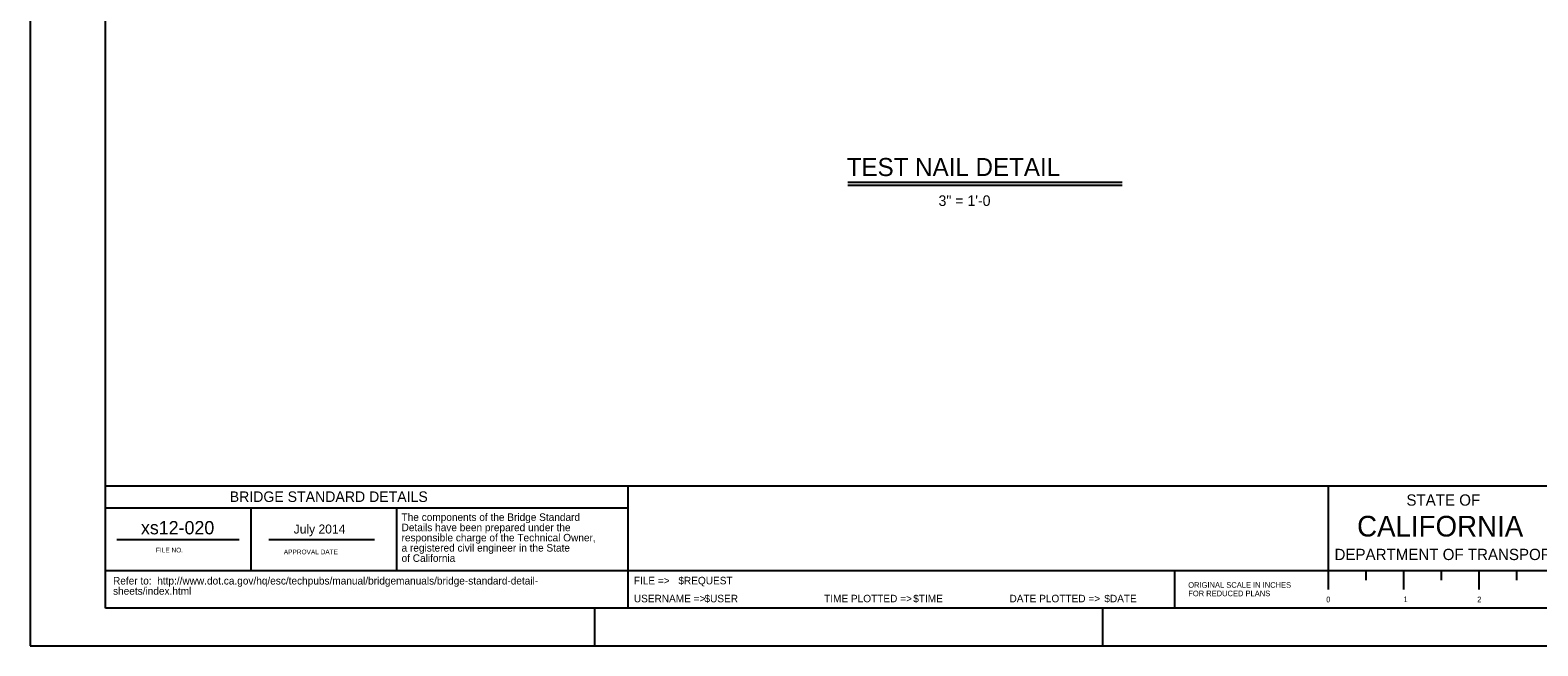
# Model space of a CAD drawing. Extents: x 0 to 2.83, y 0 to 1.83.
# Drawn here: x 0 to 1.67, y 0 to 0.682 of the extents above; entities that cross this region are included whole.
import ezdxf

# ---------------------------------------------------------------- set-up
doc = ezdxf.new("R2010")
doc.units = 0
for name, color, linetype in [('10 Sheet Format', 7, 'Continuous'), ('14 Ramp Anno', 7, 'Continuous'), ('210 Border', 7, 'Continuous'), ('214 Text and Titles', 7, 'Continuous')]:
    doc.layers.add(name, color=color, linetype=linetype)

msp = doc.modelspace()

# ---------------------------------------------------------------- linework, layer by layer
at = {"layer": '10 Sheet Format'}
for p, q in [((0.0959, 0.118), (0.2314, 0.118)), ((0.2643, 0.118), (0.3814, 0.118))]:
    msp.add_line(p, q, dxfattribs=at)
msp.add_lwpolyline([(0, 0), (2.8333, 0), (2.8333, 1.8333), (0, 1.8333)], close=True, dxfattribs=at)
at = {"layer": '14 Ramp Anno'}
for p, q in [((0.9053, 0.5139), (1.2094, 0.5139)), ((0.9053, 0.5106), (1.2094, 0.5106))]:
    msp.add_line(p, q, dxfattribs=at)
at = {"layer": '210 Border'}
for p, q in [((0.0833, 0.0833), (0.0833, 1.7917)), ((2.7917, 0.1771), (0.0833, 0.1771)), ((0.6618, 0.1771), (0.6618, 0.0417)), ((1.4375, 0.1771), (1.4375, 0.0833)), ((0.6618, 0.1527), (0.0833, 0.1527)), ((0.2446, 0.0833), (0.2446, 0.1527)), ((0.4058, 0.1527), (0.4058, 0.0833)), ((0.0833, 0.0417), (0.0833, 0.0833)), ((2.7917, 0.0833), (0.0833, 0.0833)), ((1.2671, 0.0833), (1.2671, 0.0417)), ((1.4375, 0.0833), (1.4375, 0.0625)), ((1.4792, 0.0833), (1.4792, 0.0729)), ((1.5208, 0.0833), (1.5208, 0.0625)), ((1.5625, 0.0833), (1.5625, 0.0729)), ((1.6042, 0.0833), (1.6042, 0.0625)), ((1.6458, 0.0833), (1.6458, 0.0729)), ((2.7917, 0.0417), (0.0833, 0.0417)), ((0.625, 0.0417), (0.625, 0)), ((1.1875, 0.0417), (1.1875, 0))]:
    msp.add_line(p, q, dxfattribs=at)

# ---------------------------------------------------------------- texts
at = {"layer": '10 Sheet Format'}
for s, height, p in [('FILE NO.', 0.00521, (0.1393, 0.1036)), ('APPROVAL DATE', 0.005208, (0.2809, 0.1015)), ('Refer to:  http://www.dot.ca.gov/hq/esc/techpubs/manual/bridgemanuals/bridge-standard-detail-', 0.008333, (0.0918, 0.068)), ('FILE =>', 0.00833, (0.6685, 0.0682)), ('$REQUEST', 0.00833, (0.7178, 0.0682)), ('sheets/index.html', 0.008333, (0.0918, 0.0567)), ('USERNAME =>', 0.008333, (0.6685, 0.0483)), ('$USER', 0.00833, (0.7467, 0.0483)), ('TIME PLOTTED =>', 0.008333, (0.8792, 0.0483)), ('$TIME', 0.00833, (0.9779, 0.0483)), ('DATE PLOTTED =>', 0.008333, (1.0845, 0.0483)), ('$DATE', 0.00833, (1.1895, 0.0483))]:
    msp.add_text(s, height=height, dxfattribs=at).set_placement(p)
at = {"layer": '14 Ramp Anno'}
msp.add_text('TEST NAIL DETAIL', height=0.020003, dxfattribs=at).set_placement((0.9042, 0.5207))
at = {"layer": '210 Border'}
for s, height, p in [('BRIDGE STANDARD DETAILS', 0.011667, (0.221, 0.1595)), ('STATE OF', 0.0125, (1.524, 0.1554)), ('xs12-020', 0.01476, (0.1227, 0.1236)), ('July 2014', 0.01, (0.2918, 0.1245)), ('The components of the Bridge Standard', 0.008333, (0.4113, 0.1385)), ('Details have been prepared under the', 0.008333, (0.4113, 0.1271)), ('CALIFORNIA', 0.02292, (1.4694, 0.1212)), ('responsible charge of the Technical Owner,', 0.008333, (0.4113, 0.1158)), ('a registered civil engineer in the State', 0.008333, (0.4113, 0.1045)), ('of California', 0.008333, (0.4113, 0.0931)), ('DEPARTMENT OF TRANSPORTATION', 0.012498, (1.4444, 0.0951)), ('ORIGINAL SCALE IN INCHES', 0.006234, (1.2824, 0.0644)), ('FOR REDUCED PLANS', 0.006234, (1.2824, 0.055)), ('0', 0.00623, (1.4352, 0.0483)), ('1', 0.00623, (1.5209, 0.0485)), ('2', 0.00623, (1.6024, 0.0483))]:
    msp.add_text(s, height=height, dxfattribs=at).set_placement(p)
at = {"layer": '214 Text and Titles'}
msp.add_text('3" = 1\'-0', height=0.01167, dxfattribs=at).set_placement((1.0059, 0.4876))

doc.saveas('drawing.dxf')
